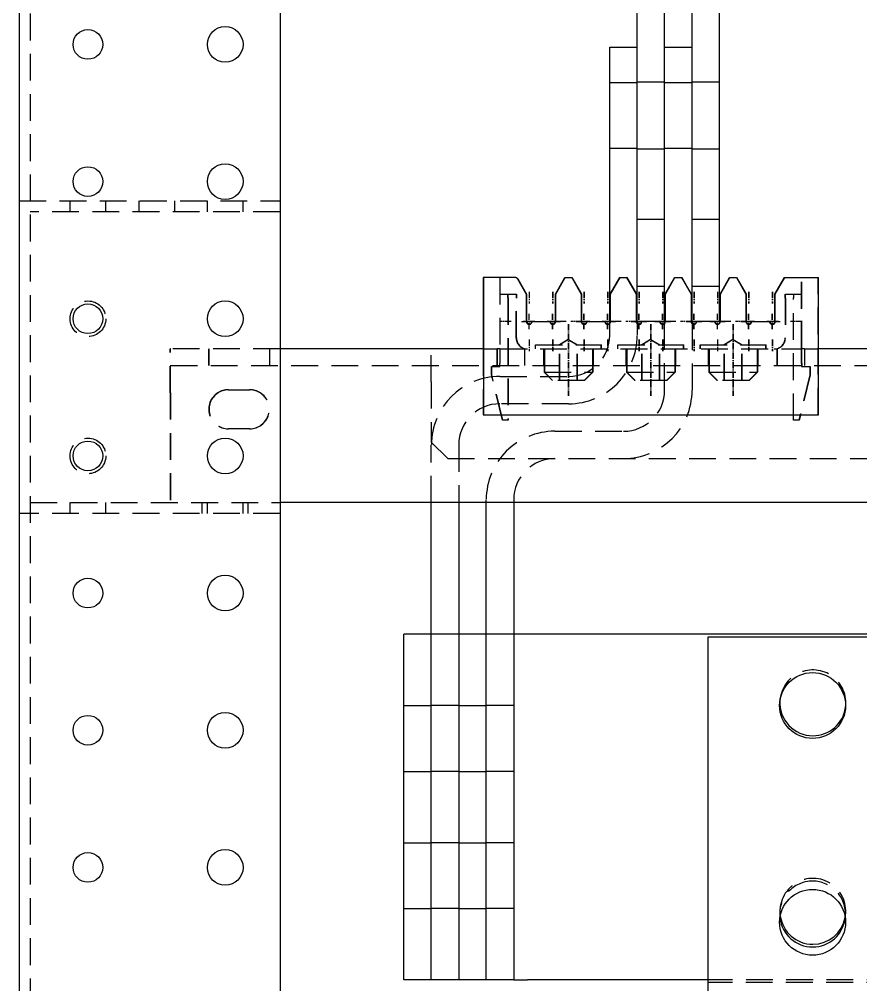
# Model space of a CAD drawing. Header units: millimetres. Extents: x -116965 to 323937, y 291661 to 566926.
# Drawn here: x -15046.3 to -14946.7, y 326541.8 to 326656.1 of the extents above; entities that cross this region are included whole.
import ezdxf

# ---------------------------------------------------------------- set-up
doc = ezdxf.new("R2010")
doc.units = ezdxf.units.MM
doc.linetypes.add('AXES2', pattern=[1.125, 0.75, -0.125, 0.125, -0.125])
doc.linetypes.add('HIDDEN2', pattern=[4.7625, 3.175, -1.5875])
doc.layers.add('ALPHA', color=255, linetype='Continuous')
doc.layers.add('AXE', color=80, linetype='AXES2')
doc.layers.add('Pointille_Court', color=40, linetype='HIDDEN2', lineweight=25)

msp = doc.modelspace()

# ---------------------------------------------------------------- linework, layer by layer
at = {"layer": 'ALPHA'}
for p, q in [((-15046.327844, 326742.532458), (-15046.327844, 326092.532458)), ((-15015.452844, 326742.532458), (-15015.452844, 326092.532458)), ((-14973.170344, 326620.332458), (-14973.170344, 326701.582458)), ((-14969.920344, 326620.332458), (-14969.920344, 326701.582458)), ((-14966.670344, 326620.332458), (-14966.670344, 326701.582458)), ((-14963.420344, 326620.332458), (-14963.420344, 326701.582458)), ((-14976.420344, 326620.100361), (-14976.420344, 326652.832458)), ((-14976.420344, 326652.832458), (-14973.170344, 326652.832458)), ((-14969.920344, 326652.832458), (-14966.670344, 326652.832458)), ((-14991.402844, 326625.532458), (-14991.402844, 326617.082458)), ((-14991.370344, 326625.532458), (-14991.402844, 326625.532458)), ((-14991.370344, 326625.532458), (-14991.370344, 326609.282458)), ((-14987.581315, 326625.532458), (-14991.370344, 326625.532458)), ((-14987.299857, 326625.369958), (-14986.267844, 326623.582458)), ((-14982.855344, 326623.582458), (-14981.729511, 326625.532458)), ((-14982.822844, 326623.582458), (-14981.697011, 326625.532458)), ((-14981.729511, 326625.532458), (-14981.697011, 326625.532458)), ((-14981.697011, 326625.532458), (-14980.893677, 326625.532458)), ((-14980.893677, 326625.532458), (-14979.767844, 326623.582458)), ((-14976.322844, 326623.582458), (-14975.197011, 326625.532458)), ((-14975.197011, 326625.532458), (-14974.393677, 326625.532458)), ((-14974.393677, 326625.532458), (-14973.267844, 326623.582458)), ((-14969.822844, 326623.582458), (-14968.697011, 326625.532458)), ((-14968.697011, 326625.532458), (-14967.893677, 326625.532458)), ((-14967.893677, 326625.532458), (-14966.767844, 326623.582458)), ((-14963.355344, 326623.582458), (-14962.229511, 326625.532458)), ((-14963.322844, 326623.582458), (-14962.197011, 326625.532458)), ((-14962.229511, 326625.532458), (-14962.197011, 326625.532458)), ((-14962.197011, 326625.532458), (-14961.393677, 326625.532458)), ((-14961.393677, 326625.532458), (-14960.267844, 326623.582458)), ((-14956.855344, 326623.582458), (-14955.729511, 326625.532458)), ((-14956.822844, 326623.582458), (-14955.697011, 326625.532458)), ((-14955.729511, 326625.532458), (-14955.697011, 326625.532458)), ((-14955.697011, 326625.532458), (-14951.720344, 326625.532458)), ((-14951.720344, 326609.282458), (-14951.720344, 326625.532458)), ((-14986.267844, 326623.582458), (-14986.267844, 326620.332458)), ((-14982.855344, 326620.332458), (-14982.855344, 326623.582458)), ((-14982.822844, 326620.332458), (-14982.822844, 326623.582458)), ((-14979.767844, 326623.582458), (-14979.767844, 326620.332458)), ((-14976.322844, 326620.332458), (-14976.322844, 326623.582458)), ((-14973.267844, 326623.582458), (-14973.267844, 326620.332458)), ((-14969.822844, 326620.332458), (-14969.822844, 326623.582458)), ((-14966.767844, 326623.582458), (-14966.767844, 326620.332458)), ((-14963.355344, 326620.332458), (-14963.355344, 326623.582458)), ((-14963.322844, 326620.332458), (-14963.322844, 326623.582458)), ((-14960.267844, 326623.582458), (-14960.267844, 326620.332458)), ((-14956.855344, 326620.332458), (-14956.855344, 326623.582458)), ((-14956.822844, 326620.332458), (-14956.822844, 326623.582458)), ((-14985.650344, 326620.332458), (-14985.617844, 326620.332458)), ((-14985.617844, 326620.332458), (-14983.472844, 326620.332458)), ((-14979.150344, 326620.332458), (-14979.117844, 326620.332458)), ((-14979.117844, 326620.332458), (-14976.972844, 326620.332458)), ((-14969.920344, 326620.332458), (-14973.170344, 326620.332458)), ((-14973.170344, 326620.332458), (-14973.170344, 326620.100361)), ((-14969.920344, 326620.100361), (-14969.920344, 326620.332458)), ((-14963.420344, 326620.332458), (-14966.670344, 326620.332458)), ((-14966.670344, 326620.332458), (-14966.670344, 326620.100361)), ((-14959.650344, 326620.332458), (-14959.617844, 326620.332458)), ((-14959.617844, 326620.332458), (-14957.472844, 326620.332458)), ((-14991.370344, 326617.082458), (-15015.452844, 326617.082458)), ((-14910.120344, 326617.082458), (-14951.720344, 326617.082458)), ((-14991.370344, 326609.282458), (-14951.720344, 326609.282458)), ((-14687.202844, 326598.882458), (-15015.452844, 326598.882458)), ((-14997.545344, 326542.332458), (-14997.545344, 326598.882458)), ((-14994.295344, 326598.882458), (-14994.295344, 326542.332458)), ((-14991.045344, 326542.332458), (-14991.045344, 326598.882458)), ((-14987.795344, 326598.882458), (-14987.795344, 326542.332458)), ((-15000.795344, 326542.332458), (-15000.795344, 326583.282458)), ((-14997.545344, 326583.282458), (-15000.795344, 326583.282458)), ((-14991.045344, 326583.282458), (-14994.295344, 326583.282458)), ((-14986.170344, 326583.282458), (-14987.795344, 326583.282458)), ((-14923.770344, 326583.282458), (-14986.170344, 326583.282458)), ((-14964.752844, 326582.957458), (-14923.802844, 326582.957458)), ((-14964.752844, 326525.107458), (-14964.752844, 326582.957458)), ((-14997.545344, 326542.332458), (-15000.795344, 326542.332458)), ((-14994.295344, 326542.332458), (-14997.545344, 326542.332458)), ((-14991.045344, 326542.332458), (-14994.295344, 326542.332458)), ((-14987.795344, 326542.332458), (-14991.045344, 326542.332458)), ((-14987.795344, 326542.332458), (-14986.170344, 326542.332458)), ((-14964.752844, 326542.332458), (-14986.170344, 326542.332458))]:
    msp.add_line(p, q, dxfattribs=at)
for centre, radius in [((-15038.202844, 326653.157458), 1.755), ((-15021.952844, 326653.157458), 2.1125), ((-15038.202844, 326636.907458), 1.755), ((-15021.952844, 326636.907458), 2.1125), ((-15038.202844, 326620.657458), 1.755), ((-15021.952844, 326620.657458), 2.1125), ((-15038.202844, 326604.407458), 1.755), ((-15021.952844, 326604.407458), 2.1125), ((-15021.952844, 326588.157458), 2.1125), ((-15038.202844, 326588.157458), 1.755), ((-14952.402844, 326574.832458), 3.9), ((-15038.202844, 326571.907458), 1.755), ((-15021.952844, 326571.907458), 2.1125), ((-15038.202844, 326555.657458), 1.755), ((-15021.952844, 326555.657458), 2.1125), ((-14952.402844, 326549.157458), 3.9)]:
    msp.add_circle(centre, radius, dxfattribs=at)
for centre, radius, start, end in [((-14987.581315, 326625.207458), 0.325, 30, 90), ((-14985.942844, 326620.332458), 0.325, 180, 0), ((-14985.975344, 326620.332458), 0.325, 272.86598398, 0), ((-14983.147844, 326620.332458), 0.325, 180, 0), ((-14983.180344, 326620.332458), 0.325, 272.86598398, 0), ((-14979.442844, 326620.332458), 0.325, 180, 0), ((-14979.475344, 326620.332458), 0.325, 272.86598398, 0), ((-14976.647844, 326620.332458), 0.325, 180, 0), ((-14976.680344, 326620.332458), 0.325, 272.86598398, 323.13010233), ((-14972.942844, 326620.332458), 0.325, 180, 0), ((-14972.975344, 326620.332458), 0.325, 272.86598398, 0), ((-14970.147844, 326620.332458), 0.325, 180, 0), ((-14970.180344, 326620.332458), 0.325, 272.86598398, 323.13010233), ((-14966.442844, 326620.332458), 0.325, 180, 0), ((-14966.475344, 326620.332458), 0.325, 272.86598398, 0), ((-14963.647844, 326620.332458), 0.325, 180, 0), ((-14963.680344, 326620.332458), 0.325, 272.86598398, 0), ((-14959.942844, 326620.332458), 0.325, 180, 0), ((-14959.975344, 326620.332458), 0.325, 272.86598398, 0), ((-14957.147844, 326620.332458), 0.325, 180, 0), ((-14957.180344, 326620.332458), 0.325, 272.86598398, 0), ((-14952.370344, 326575.157458), 3.9, 176.68933967, 270), ((-14952.370344, 326575.157458), 3.9, 270, 351.88947408), ((-14952.402844, 326550.132458), 3.9, 187.18075578, 352.81924422), ((-14952.370344, 326550.457458), 3.9, 188.16499807, 270), ((-14952.370344, 326550.457458), 3.9, 270, 348.97080956)]:
    msp.add_arc(centre, radius, start, end, dxfattribs=at)
at = {"layer": 'AXE'}
for p, q in [((-14985.975344, 326623.842458), (-14985.975344, 326622.477458)), ((-14985.942844, 326623.842458), (-14985.942844, 326622.477458)), ((-14983.180344, 326623.842458), (-14983.180344, 326622.477458)), ((-14983.147844, 326623.842458), (-14983.147844, 326622.477458)), ((-14979.475344, 326623.842458), (-14979.475344, 326622.477458)), ((-14979.442844, 326623.842458), (-14979.442844, 326622.477458)), ((-14976.680344, 326623.842458), (-14976.680344, 326622.477458)), ((-14976.647844, 326623.842458), (-14976.647844, 326622.477458)), ((-14972.975344, 326623.842458), (-14972.975344, 326622.477458)), ((-14972.942844, 326623.842458), (-14972.942844, 326622.477458)), ((-14970.180344, 326623.842458), (-14970.180344, 326622.477458)), ((-14970.147844, 326623.842458), (-14970.147844, 326622.477458)), ((-14966.475344, 326623.842458), (-14966.475344, 326622.477458)), ((-14966.442844, 326623.842458), (-14966.442844, 326622.477458)), ((-14963.680344, 326623.842458), (-14963.680344, 326622.477458)), ((-14963.647844, 326623.842458), (-14963.647844, 326622.477458)), ((-14959.975344, 326623.842458), (-14959.975344, 326622.477458)), ((-14959.942844, 326623.842458), (-14959.942844, 326622.477458)), ((-14957.180344, 326623.842458), (-14957.180344, 326622.477458)), ((-14957.147844, 326623.842458), (-14957.147844, 326622.477458)), ((-14985.975344, 326619.422458), (-14985.975344, 326621.242458)), ((-14985.942844, 326619.422458), (-14985.942844, 326621.242458)), ((-14983.180344, 326619.422458), (-14983.180344, 326621.242458)), ((-14983.147844, 326619.422458), (-14983.147844, 326621.242458)), ((-14979.475344, 326619.422458), (-14979.475344, 326621.242458)), ((-14979.442844, 326619.422458), (-14979.442844, 326621.242458)), ((-14976.680344, 326619.422458), (-14976.680344, 326621.242458)), ((-14976.647844, 326619.422458), (-14976.647844, 326621.242458)), ((-14972.975344, 326619.422458), (-14972.975344, 326621.242458)), ((-14972.942844, 326619.422458), (-14972.942844, 326621.242458)), ((-14970.180344, 326619.422458), (-14970.180344, 326621.242458)), ((-14970.147844, 326619.422458), (-14970.147844, 326621.242458)), ((-14966.475344, 326619.422458), (-14966.475344, 326621.242458)), ((-14966.442844, 326619.422458), (-14966.442844, 326621.242458)), ((-14963.680344, 326619.422458), (-14963.680344, 326621.242458)), ((-14963.647844, 326619.422458), (-14963.647844, 326621.242458)), ((-14959.975344, 326619.422458), (-14959.975344, 326621.242458)), ((-14959.942844, 326619.422458), (-14959.942844, 326621.242458)), ((-14957.180344, 326619.422458), (-14957.180344, 326621.242458)), ((-14957.147844, 326619.422458), (-14957.147844, 326621.242458)), ((-14988.120344, 326620.332458), (-14989.485344, 326620.332458)), ((-14988.087844, 326620.332458), (-14989.452844, 326620.332458)), ((-14986.885344, 326620.332458), (-14985.065344, 326620.332458)), ((-14986.852844, 326620.332458), (-14985.032844, 326620.332458)), ((-14985.325344, 326620.332458), (-14986.690344, 326620.332458)), ((-14985.292844, 326620.332458), (-14986.657844, 326620.332458)), ((-14984.090344, 326620.332458), (-14982.270344, 326620.332458)), ((-14984.057844, 326620.332458), (-14982.237844, 326620.332458)), ((-14982.465344, 326620.332458), (-14983.830344, 326620.332458)), ((-14982.432844, 326620.332458), (-14983.797844, 326620.332458)), ((-14981.620344, 326620.332458), (-14982.985344, 326620.332458)), ((-14981.587844, 326620.332458), (-14982.952844, 326620.332458)), ((-14981.327844, 326620.014853), (-14981.327844, 326611.524958)), ((-14981.295344, 326620.014853), (-14981.295344, 326611.524958)), ((-14979.670344, 326620.332458), (-14981.035344, 326620.332458)), ((-14979.637844, 326620.332458), (-14981.002844, 326620.332458)), ((-14980.385344, 326620.332458), (-14978.565344, 326620.332458)), ((-14980.352844, 326620.332458), (-14978.532844, 326620.332458)), ((-14978.825344, 326620.332458), (-14980.190344, 326620.332458)), ((-14978.792844, 326620.332458), (-14980.157844, 326620.332458)), ((-14977.590344, 326620.332458), (-14975.770344, 326620.332458)), ((-14977.557844, 326620.332458), (-14975.737844, 326620.332458)), ((-14975.965344, 326620.332458), (-14977.330344, 326620.332458)), ((-14975.932844, 326620.332458), (-14977.297844, 326620.332458)), ((-14975.120344, 326620.332458), (-14976.485344, 326620.332458)), ((-14975.087844, 326620.332458), (-14976.452844, 326620.332458)), ((-14973.170344, 326620.332458), (-14974.535344, 326620.332458)), ((-14973.137844, 326620.332458), (-14974.502844, 326620.332458)), ((-14973.885344, 326620.332458), (-14972.065344, 326620.332458)), ((-14973.852844, 326620.332458), (-14972.032844, 326620.332458)), ((-14972.325344, 326620.332458), (-14973.690344, 326620.332458)), ((-14972.292844, 326620.332458), (-14973.657844, 326620.332458)), ((-14971.577844, 326620.014853), (-14971.577844, 326611.524958)), ((-14971.545344, 326620.014853), (-14971.545344, 326611.524958)), ((-14971.090344, 326620.332458), (-14969.270344, 326620.332458)), ((-14971.057844, 326620.332458), (-14969.237844, 326620.332458)), ((-14969.465344, 326620.332458), (-14970.830344, 326620.332458)), ((-14969.432844, 326620.332458), (-14970.797844, 326620.332458)), ((-14968.620344, 326620.332458), (-14969.985344, 326620.332458)), ((-14968.587844, 326620.332458), (-14969.952844, 326620.332458)), ((-14966.670344, 326620.332458), (-14968.035344, 326620.332458)), ((-14966.637844, 326620.332458), (-14968.002844, 326620.332458)), ((-14967.385344, 326620.332458), (-14965.565344, 326620.332458)), ((-14967.352844, 326620.332458), (-14965.532844, 326620.332458)), ((-14965.825344, 326620.332458), (-14967.190344, 326620.332458)), ((-14965.792844, 326620.332458), (-14967.157844, 326620.332458)), ((-14964.590344, 326620.332458), (-14962.770344, 326620.332458)), ((-14964.557844, 326620.332458), (-14962.737844, 326620.332458)), ((-14962.965344, 326620.332458), (-14964.330344, 326620.332458)), ((-14962.932844, 326620.332458), (-14964.297844, 326620.332458)), ((-14962.120344, 326620.332458), (-14963.485344, 326620.332458)), ((-14962.087844, 326620.332458), (-14963.452844, 326620.332458)), ((-14961.827844, 326620.014853), (-14961.827844, 326611.524958)), ((-14961.795344, 326620.014853), (-14961.795344, 326611.524958)), ((-14960.170344, 326620.332458), (-14961.535344, 326620.332458)), ((-14960.137844, 326620.332458), (-14961.502844, 326620.332458)), ((-14960.885344, 326620.332458), (-14959.065344, 326620.332458)), ((-14960.852844, 326620.332458), (-14959.032844, 326620.332458)), ((-14959.325344, 326620.332458), (-14960.690344, 326620.332458)), ((-14959.292844, 326620.332458), (-14960.657844, 326620.332458)), ((-14958.090344, 326620.332458), (-14956.270344, 326620.332458)), ((-14958.057844, 326620.332458), (-14956.237844, 326620.332458)), ((-14956.465344, 326620.332458), (-14957.830344, 326620.332458)), ((-14956.432844, 326620.332458), (-14957.797844, 326620.332458)), ((-14953.670344, 326620.332458), (-14955.035344, 326620.332458)), ((-14953.637844, 326620.332458), (-14955.002844, 326620.332458)), ((-14985.975344, 326618.187458), (-14985.975344, 326616.822458)), ((-14985.942844, 326618.187458), (-14985.942844, 326616.822458)), ((-14983.180344, 326618.187458), (-14983.180344, 326616.822458)), ((-14983.147844, 326618.187458), (-14983.147844, 326616.822458)), ((-14979.475344, 326618.187458), (-14979.475344, 326616.822458)), ((-14979.442844, 326618.187458), (-14979.442844, 326616.822458)), ((-14976.680344, 326618.187458), (-14976.680344, 326616.822458)), ((-14976.647844, 326618.187458), (-14976.647844, 326616.822458)), ((-14972.975344, 326618.187458), (-14972.975344, 326616.822458)), ((-14972.942844, 326618.187458), (-14972.942844, 326616.822458)), ((-14970.180344, 326618.187458), (-14970.180344, 326616.822458)), ((-14970.147844, 326618.187458), (-14970.147844, 326616.822458)), ((-14966.475344, 326618.187458), (-14966.475344, 326616.822458)), ((-14966.442844, 326618.187458), (-14966.442844, 326616.822458)), ((-14963.680344, 326618.187458), (-14963.680344, 326616.822458)), ((-14963.647844, 326618.187458), (-14963.647844, 326616.822458)), ((-14959.975344, 326618.187458), (-14959.975344, 326616.822458)), ((-14959.942844, 326618.187458), (-14959.942844, 326616.822458)), ((-14957.180344, 326618.187458), (-14957.180344, 326616.822458)), ((-14957.147844, 326618.187458), (-14957.147844, 326616.822458))]:
    msp.add_line(p, q, dxfattribs=at)
at = {"layer": 'Pointille_Court'}
for p, q in [((-15045.027844, 326742.532458), (-15045.027844, 326092.532458)), ((-14973.170344, 326648.607458), (-14976.420344, 326648.607458)), ((-14969.920344, 326648.672458), (-14973.170344, 326648.672458)), ((-14966.670344, 326648.607458), (-14969.920344, 326648.607458)), ((-14963.420344, 326648.672458), (-14966.670344, 326648.672458)), ((-14973.170344, 326640.807458), (-14976.420344, 326640.807458)), ((-14969.920344, 326640.742458), (-14973.170344, 326640.742458)), ((-14966.670344, 326640.807458), (-14969.920344, 326640.807458)), ((-14963.420344, 326640.742458), (-14966.670344, 326640.742458)), ((-15046.327844, 326634.632458), (-15015.452844, 326634.632458)), ((-15040.315344, 326633.332458), (-15040.315344, 326634.632458)), ((-15036.090344, 326633.332458), (-15036.090344, 326634.632458)), ((-15032.190344, 326634.632458), (-15032.190344, 326633.332458)), ((-15027.965344, 326634.632458), (-15027.965344, 326633.332458)), ((-15024.065344, 326633.332458), (-15024.065344, 326634.632458)), ((-15019.840344, 326633.332458), (-15019.840344, 326634.632458)), ((-15015.452844, 326633.332458), (-15045.027844, 326633.332458)), ((-14969.920344, 326632.422458), (-14973.170344, 326632.422458)), ((-14963.420344, 326632.422458), (-14966.670344, 326632.422458)), ((-14989.452844, 326625.532458), (-14989.452844, 326617.082458)), ((-14989.420344, 326625.532458), (-14989.420344, 326617.082458)), ((-14987.332357, 326625.369958), (-14986.300344, 326623.582458)), ((-14980.926177, 326625.532458), (-14979.800344, 326623.582458)), ((-14976.355344, 326623.582458), (-14975.229511, 326625.532458)), ((-14975.229511, 326625.532458), (-14975.197011, 326625.532458)), ((-14974.426177, 326625.532458), (-14973.300344, 326623.582458)), ((-14969.920344, 326624.492458), (-14973.170344, 326624.492458)), ((-14969.855344, 326623.582458), (-14968.729511, 326625.532458)), ((-14968.729511, 326625.532458), (-14968.697011, 326625.532458)), ((-14967.926177, 326625.532458), (-14966.800344, 326623.582458)), ((-14963.420344, 326624.492458), (-14966.670344, 326624.492458)), ((-14961.426177, 326625.532458), (-14960.300344, 326623.582458)), ((-14953.702844, 326617.082458), (-14953.702844, 326625.532458)), ((-14953.670344, 326617.082458), (-14953.670344, 326625.532458)), ((-14951.752844, 326609.282458), (-14951.752844, 326625.532458)), ((-14989.452844, 326623.582458), (-14989.420344, 326623.582458)), ((-14989.420344, 326623.582458), (-14987.470344, 326623.582458)), ((-14988.477844, 326623.116133), (-14988.477844, 326623.582458)), ((-14988.445344, 326623.116133), (-14988.445344, 326623.582458)), ((-14987.502844, 326623.582458), (-14987.502844, 326623.111971)), ((-14987.470344, 326623.582458), (-14987.470344, 326623.111971)), ((-14986.300344, 326623.582458), (-14986.300344, 326620.332458)), ((-14979.800344, 326623.582458), (-14979.800344, 326620.332458)), ((-14976.355344, 326620.332458), (-14976.355344, 326623.582458)), ((-14973.300344, 326623.582458), (-14973.300344, 326620.332458)), ((-14969.855344, 326620.332458), (-14969.855344, 326623.582458)), ((-14966.800344, 326623.582458), (-14966.800344, 326620.332458)), ((-14960.300344, 326623.582458), (-14960.300344, 326620.332458)), ((-14955.652844, 326623.582458), (-14955.620344, 326623.582458)), ((-14955.652844, 326623.111971), (-14955.652844, 326623.582458)), ((-14955.620344, 326623.582458), (-14953.670344, 326623.582458)), ((-14955.620344, 326623.111971), (-14955.620344, 326623.582458)), ((-14954.677844, 326623.582458), (-14954.677844, 326623.122316)), ((-14954.645344, 326623.582458), (-14954.645344, 326623.122316)), ((-14988.477844, 326623.116133), (-14988.477844, 326608.632458)), ((-14988.445344, 326623.116133), (-14988.445344, 326608.632458)), ((-14987.502844, 326618.382458), (-14987.502844, 326623.111971)), ((-14987.470344, 326618.382458), (-14987.470344, 326623.111971)), ((-14955.652844, 326623.111971), (-14955.652844, 326618.382458)), ((-14955.620344, 326623.111971), (-14955.620344, 326618.382458)), ((-14954.677844, 326608.632458), (-14954.677844, 326623.122316)), ((-14954.645344, 326608.632458), (-14954.645344, 326623.122316)), ((-14976.420344, 326618.707458), (-14976.420344, 326620.100361)), ((-14973.170344, 326620.100361), (-14973.170344, 326618.707458)), ((-14969.920344, 326612.207458), (-14969.920344, 326620.100361)), ((-14966.670344, 326620.100361), (-14966.670344, 326612.207458)), ((-14985.227844, 326617.082458), (-14985.227844, 326617.569958)), ((-14985.227844, 326617.569958), (-14985.195344, 326617.569958)), ((-14985.195344, 326617.082458), (-14985.195344, 326617.569958)), ((-14985.195344, 326617.569958), (-14977.395344, 326617.569958)), ((-14981.327844, 326618.194853), (-14982.367844, 326617.569958)), ((-14981.295344, 326618.194853), (-14982.335344, 326617.569958)), ((-14981.327844, 326618.194853), (-14980.287844, 326617.569958)), ((-14981.295344, 326618.194853), (-14980.255344, 326617.569958)), ((-14977.427844, 326617.082458), (-14977.427844, 326617.569958)), ((-14977.395344, 326617.082458), (-14977.395344, 326617.569958)), ((-14975.477844, 326617.082458), (-14975.477844, 326617.569958)), ((-14975.477844, 326617.569958), (-14975.445344, 326617.569958)), ((-14975.445344, 326617.082458), (-14975.445344, 326617.569958)), ((-14975.445344, 326617.569958), (-14967.645344, 326617.569958)), ((-14971.577844, 326618.194853), (-14972.617844, 326617.569958)), ((-14971.545344, 326618.194853), (-14972.585344, 326617.569958)), ((-14971.577844, 326618.194853), (-14970.537844, 326617.569958)), ((-14971.545344, 326618.194853), (-14970.505344, 326617.569958)), ((-14967.677844, 326617.082458), (-14967.677844, 326617.569958)), ((-14967.645344, 326617.082458), (-14967.645344, 326617.569958)), ((-14965.727844, 326617.082458), (-14965.727844, 326617.569958)), ((-14965.727844, 326617.569958), (-14965.695344, 326617.569958)), ((-14965.695344, 326617.082458), (-14965.695344, 326617.569958)), ((-14965.695344, 326617.569958), (-14957.895344, 326617.569958)), ((-14961.827844, 326618.194853), (-14962.867844, 326617.569958)), ((-14961.795344, 326618.194853), (-14962.835344, 326617.569958)), ((-14961.827844, 326618.194853), (-14960.787844, 326617.569958)), ((-14961.795344, 326618.194853), (-14960.755344, 326617.569958)), ((-14957.927844, 326617.082458), (-14957.927844, 326617.569958)), ((-14957.895344, 326617.082458), (-14957.895344, 326617.569958)), ((-15028.420344, 326617.082458), (-15028.452844, 326617.082458)), ((-15028.452844, 326611.882458), (-15028.452844, 326617.082458)), ((-15015.452844, 326617.082458), (-15028.420344, 326617.082458)), ((-15028.420344, 326611.882458), (-15028.420344, 326617.082458)), ((-15023.935344, 326617.082458), (-15023.935344, 326615.132458)), ((-15023.902844, 326617.082458), (-15023.902844, 326615.132458)), ((-15016.720344, 326617.082458), (-15016.720344, 326615.132458)), ((-15016.687844, 326617.082458), (-15016.687844, 326615.132458)), ((-14997.545344, 326613.182458), (-14997.545344, 326617.082458)), ((-14991.402844, 326617.082458), (-14991.402844, 326609.282458)), ((-14991.370344, 326617.082458), (-14989.745344, 326617.082458)), ((-14989.777844, 326617.082458), (-14989.777844, 326615.132458)), ((-14989.745344, 326617.082458), (-14989.745344, 326615.132458)), ((-14989.722369, 326617.082458), (-14989.745344, 326617.082458)), ((-14989.420344, 326617.082458), (-14989.722369, 326617.082458)), ((-14989.452844, 326617.082458), (-14989.452844, 326615.336288)), ((-14989.420344, 326617.082458), (-14989.420344, 326615.336288)), ((-14989.420344, 326617.082458), (-14953.670344, 326617.082458)), ((-14986.527844, 326617.082458), (-14986.527844, 326615.132458)), ((-14986.495344, 326617.082458), (-14986.495344, 326615.132458)), ((-14984.252844, 326617.082458), (-14984.252844, 326615.132458)), ((-14984.220344, 326617.082458), (-14984.220344, 326615.132458)), ((-14984.187844, 326617.082458), (-14984.187844, 326614.319958)), ((-14984.155344, 326617.082458), (-14984.155344, 326614.319958)), ((-14982.367844, 326613.344958), (-14982.367844, 326617.082458)), ((-14982.335344, 326613.344958), (-14982.335344, 326617.082458)), ((-14980.287844, 326613.344958), (-14980.287844, 326617.082458)), ((-14980.255344, 326613.344958), (-14980.255344, 326617.082458)), ((-14978.467844, 326617.082458), (-14978.467844, 326614.319958)), ((-14978.435344, 326617.082458), (-14978.435344, 326614.319958)), ((-14978.402844, 326617.082458), (-14978.402844, 326615.132458)), ((-14978.370344, 326617.082458), (-14978.370344, 326615.132458)), ((-14974.502844, 326617.082458), (-14974.502844, 326615.132458)), ((-14974.470344, 326617.082458), (-14974.470344, 326615.132458)), ((-14974.437844, 326617.082458), (-14974.437844, 326614.319958)), ((-14974.405344, 326617.082458), (-14974.405344, 326614.319958)), ((-14972.617844, 326613.344958), (-14972.617844, 326617.082458)), ((-14972.585344, 326613.344958), (-14972.585344, 326617.082458)), ((-14970.537844, 326613.344958), (-14970.537844, 326617.082458)), ((-14970.505344, 326613.344958), (-14970.505344, 326617.082458)), ((-14968.717844, 326617.082458), (-14968.717844, 326614.319958)), ((-14968.685344, 326617.082458), (-14968.685344, 326614.319958)), ((-14968.652844, 326617.082458), (-14968.652844, 326615.132458)), ((-14968.620344, 326617.082458), (-14968.620344, 326615.132458)), ((-14964.752844, 326617.082458), (-14964.752844, 326615.132458)), ((-14964.720344, 326617.082458), (-14964.720344, 326615.132458)), ((-14964.687844, 326617.082458), (-14964.687844, 326614.319958)), ((-14964.655344, 326617.082458), (-14964.655344, 326614.319958)), ((-14962.867844, 326613.344958), (-14962.867844, 326617.082458)), ((-14962.835344, 326613.344958), (-14962.835344, 326617.082458)), ((-14960.787844, 326613.344958), (-14960.787844, 326617.082458)), ((-14960.755344, 326613.344958), (-14960.755344, 326617.082458)), ((-14958.967844, 326617.082458), (-14958.967844, 326614.319958)), ((-14958.935344, 326617.082458), (-14958.935344, 326614.319958)), ((-14958.902844, 326617.082458), (-14958.902844, 326615.132458)), ((-14958.870344, 326617.082458), (-14958.870344, 326615.132458)), ((-14956.627844, 326617.082458), (-14956.627844, 326615.132458)), ((-14956.595344, 326617.082458), (-14956.595344, 326615.132458)), ((-14953.702844, 326615.336288), (-14953.702844, 326617.082458)), ((-14953.368318, 326617.082458), (-14953.670344, 326617.082458)), ((-14953.670344, 326615.336288), (-14953.670344, 326617.082458)), ((-14953.377844, 326617.082458), (-14953.377844, 326615.132458)), ((-14953.345344, 326617.082458), (-14953.368318, 326617.082458)), ((-14953.345344, 326617.082458), (-14953.345344, 326615.132458)), ((-14953.345344, 326617.082458), (-14951.720344, 326617.082458)), ((-14989.452844, 326615.002458), (-14989.452844, 326615.336288)), ((-14989.420344, 326615.002458), (-14989.420344, 326615.336288)), ((-14953.702844, 326615.336288), (-14953.702844, 326615.002458)), ((-14953.670344, 326615.336288), (-14953.670344, 326615.002458)), ((-15028.452844, 326615.132458), (-15028.420344, 326615.132458)), ((-15028.420344, 326615.132458), (-14674.170344, 326615.132458)), ((-14990.427844, 326615.002458), (-14990.395344, 326615.002458)), ((-14990.427844, 326614.027458), (-14990.427844, 326615.002458)), ((-14990.395344, 326615.002458), (-14989.420344, 326615.002458)), ((-14990.395344, 326614.027458), (-14990.395344, 326615.002458)), ((-14983.212844, 326613.344958), (-14984.187844, 326614.319958)), ((-14984.187844, 326614.319958), (-14984.155344, 326614.319958)), ((-14983.180344, 326613.344958), (-14984.155344, 326614.319958)), ((-14984.155344, 326614.319958), (-14978.435344, 326614.319958)), ((-14979.442844, 326613.344958), (-14978.467844, 326614.319958)), ((-14979.410344, 326613.344958), (-14978.435344, 326614.319958)), ((-14973.462844, 326613.344958), (-14974.437844, 326614.319958)), ((-14974.437844, 326614.319958), (-14974.405344, 326614.319958)), ((-14973.430344, 326613.344958), (-14974.405344, 326614.319958)), ((-14974.405344, 326614.319958), (-14968.685344, 326614.319958)), ((-14969.692844, 326613.344958), (-14968.717844, 326614.319958)), ((-14969.660344, 326613.344958), (-14968.685344, 326614.319958)), ((-14963.712844, 326613.344958), (-14964.687844, 326614.319958)), ((-14964.687844, 326614.319958), (-14964.655344, 326614.319958)), ((-14963.680344, 326613.344958), (-14964.655344, 326614.319958)), ((-14964.655344, 326614.319958), (-14958.935344, 326614.319958)), ((-14959.942844, 326613.344958), (-14958.967844, 326614.319958)), ((-14959.910344, 326613.344958), (-14958.935344, 326614.319958)), ((-14953.702844, 326615.002458), (-14953.670344, 326615.002458)), ((-14953.670344, 326615.002458), (-14952.695344, 326615.002458)), ((-14952.727844, 326615.002458), (-14952.727844, 326614.027458)), ((-14952.695344, 326615.002458), (-14952.695344, 326614.027458)), ((-14997.545344, 326613.182458), (-14997.545344, 326606.032458)), ((-14989.127844, 326608.632458), (-14990.427844, 326614.027458)), ((-14989.095344, 326608.632458), (-14990.395344, 326614.027458)), ((-14989.420344, 326613.832458), (-14981.295344, 326613.832458)), ((-14983.180344, 326613.344958), (-14983.212844, 326613.344958)), ((-14979.410344, 326613.344958), (-14983.180344, 326613.344958)), ((-14973.430344, 326613.344958), (-14973.462844, 326613.344958)), ((-14969.660344, 326613.344958), (-14973.430344, 326613.344958)), ((-14963.680344, 326613.344958), (-14963.712844, 326613.344958)), ((-14959.910344, 326613.344958), (-14963.680344, 326613.344958)), ((-14952.727844, 326614.027458), (-14954.027844, 326608.632458)), ((-14952.695344, 326614.027458), (-14953.995344, 326608.632458)), ((-15028.452844, 326611.882458), (-15028.452844, 326598.882458)), ((-15028.420344, 326611.882458), (-15028.420344, 326598.882458)), ((-15021.595344, 326612.239958), (-15021.562844, 326612.239958)), ((-15021.562844, 326612.239958), (-15019.027844, 326612.239958)), ((-14981.295344, 326610.582458), (-14989.420344, 326610.582458)), ((-14991.402844, 326609.282458), (-14991.370344, 326609.282458)), ((-14989.095344, 326608.632458), (-14989.127844, 326608.632458)), ((-14988.445344, 326608.632458), (-14989.095344, 326608.632458)), ((-14954.645344, 326608.632458), (-14954.677844, 326608.632458)), ((-14953.995344, 326608.632458), (-14954.645344, 326608.632458)), ((-15021.562844, 326607.624958), (-15021.595344, 326607.624958)), ((-15019.027844, 326607.624958), (-15021.562844, 326607.624958)), ((-14982.920344, 326607.332458), (-14974.795344, 326607.332458)), ((-14995.595344, 326604.082458), (-14997.545344, 326606.032458)), ((-14997.545344, 326598.882458), (-14997.545344, 326605.707458)), ((-14994.295344, 326605.707458), (-14994.295344, 326598.882458)), ((-14995.595344, 326604.082458), (-14703.745344, 326604.082458)), ((-15045.027844, 326598.882458), (-15015.452844, 326598.882458)), ((-15040.315344, 326597.582458), (-15040.315344, 326598.882458)), ((-15036.090344, 326597.582458), (-15036.090344, 326598.882458)), ((-15024.682844, 326597.582458), (-15024.682844, 326598.882458)), ((-15024.065344, 326597.582458), (-15024.065344, 326598.882458)), ((-15019.840344, 326597.582458), (-15019.840344, 326598.882458)), ((-15019.222844, 326597.582458), (-15019.222844, 326598.882458)), ((-14991.045344, 326598.882458), (-14991.045344, 326599.207458)), ((-14987.795344, 326599.207458), (-14987.795344, 326598.882458)), ((-15015.452844, 326597.582458), (-15046.327844, 326597.582458)), ((-14994.295344, 326583.282458), (-14997.545344, 326583.282458)), ((-14987.795344, 326583.282458), (-14991.045344, 326583.282458)), ((-15000.795344, 326574.832458), (-14997.545344, 326574.832458)), ((-14994.295344, 326574.832458), (-14997.545344, 326574.832458)), ((-14994.295344, 326574.832458), (-14991.045344, 326574.832458)), ((-14987.795344, 326574.832458), (-14991.045344, 326574.832458)), ((-15000.795344, 326567.032458), (-14997.545344, 326567.032458)), ((-14994.295344, 326567.032458), (-14997.545344, 326567.032458)), ((-14994.295344, 326567.032458), (-14991.045344, 326567.032458)), ((-14987.795344, 326567.032458), (-14991.045344, 326567.032458)), ((-15000.795344, 326558.582458), (-14997.545344, 326558.582458)), ((-14994.295344, 326558.582458), (-14997.545344, 326558.582458)), ((-14994.295344, 326558.582458), (-14991.045344, 326558.582458)), ((-14987.795344, 326558.582458), (-14991.045344, 326558.582458)), ((-15000.795344, 326550.782458), (-14997.545344, 326550.782458)), ((-14994.295344, 326550.782458), (-14997.545344, 326550.782458)), ((-14994.295344, 326550.782458), (-14991.045344, 326550.782458)), ((-14987.795344, 326550.782458), (-14991.045344, 326550.782458)), ((-14923.770344, 326542.332458), (-14964.752844, 326542.332458)), ((-14923.802844, 326542.007458), (-14964.752844, 326542.007458))]:
    msp.add_line(p, q, dxfattribs=at)
for centre in [(-15038.202844, 326620.657458), (-15038.202844, 326604.407458)]:
    msp.add_circle(centre, 2.1125, dxfattribs=at)
for centre, radius, start, end in [((-14987.613815, 326625.207458), 0.325, 30, 90), ((-14985.975344, 326620.332458), 0.325, 180, 272.86598398), ((-14983.180344, 326620.332458), 0.325, 180, 272.86598398), ((-14979.475344, 326620.332458), 0.325, 180, 272.86598398), ((-14976.680344, 326620.332458), 0.325, 180, 272.86598398), ((-14976.680344, 326620.332458), 0.325, 323.13010233, 0), ((-14972.975344, 326620.332458), 0.325, 180, 272.86598398), ((-14970.180344, 326620.332458), 0.325, 180, 272.86598398), ((-14970.180344, 326620.332458), 0.325, 323.13010233, 0), ((-14966.475344, 326620.332458), 0.325, 180, 272.86598398), ((-14963.680344, 326620.332458), 0.325, 180, 272.86598398), ((-14959.975344, 326620.332458), 0.325, 180, 272.86598398), ((-14957.180344, 326620.332458), 0.325, 180, 272.86598398), ((-14986.202844, 326618.382458), 1.3, 180, 182), ((-14986.202844, 326618.382458), 1.3, 182, 270), ((-14986.170344, 326618.382458), 1.3, 180, 182), ((-14986.170344, 326618.382458), 1.3, 182, 270), ((-14981.295344, 326618.707458), 4.875, 270, 0), ((-14981.295344, 326618.707458), 8.125, 270, 0), ((-14956.952844, 326618.382458), 1.3, 270, 358), ((-14956.920344, 326618.382458), 1.3, 270, 358), ((-14956.952844, 326618.382458), 1.3, 358, 0), ((-14956.920344, 326618.382458), 1.3, 358, 0), ((-14989.420344, 326605.707458), 8.125, 90, 180), ((-15021.595344, 326609.932458), 2.3075, 122.32051815, 270), ((-15021.562844, 326609.932458), 2.3075, 122.32051815, 270), ((-15021.595087, 326609.931572), 2.308386, 90.0063729, 122.31414525), ((-15021.562587, 326609.931572), 2.308386, 90.0063729, 122.31414525), ((-15019.0606, 326609.931572), 2.308386, 57.68585475, 89.9936271), ((-15019.060344, 326609.932458), 2.3075, 270, 57.67948185), ((-15019.0281, 326609.931572), 2.308386, 57.68585475, 89.9936271), ((-15019.027844, 326609.932458), 2.3075, 270, 57.67948185), ((-14974.795344, 326612.207458), 4.875, 270, 0), ((-14974.795344, 326612.207458), 8.125, 270, 0), ((-14989.420344, 326605.707458), 4.875, 90, 180), ((-14982.920344, 326599.207458), 8.125, 90, 180), ((-14982.920344, 326599.207458), 4.875, 90, 180), ((-14952.370344, 326575.157458), 3.9, 351.88947408, 176.68933967), ((-14952.402844, 326550.132458), 3.9, 90, 187.18075578), ((-14952.370344, 326550.457458), 3.9, 348.97080956, 188.16499807), ((-14952.402844, 326550.132458), 3.9, 352.81924422, 90)]:
    msp.add_arc(centre, radius, start, end, dxfattribs=at)

doc.saveas('drawing.dxf')
